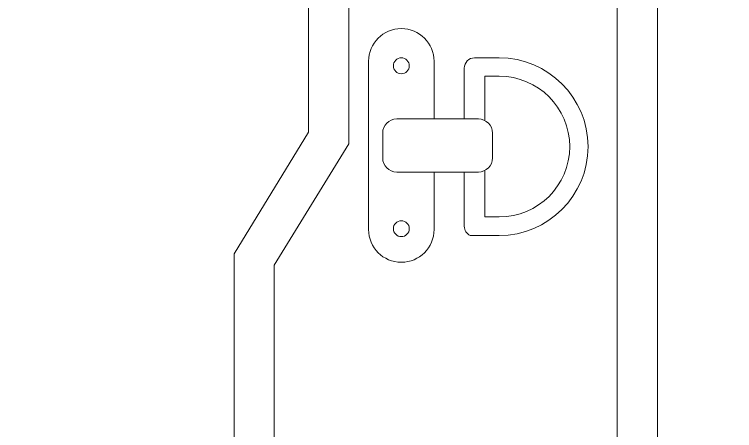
# Model space of a CAD drawing. Header units: centimetres. Extents: x -162 to 162, y -134 to 134.
# Drawn here: x 72.328 to 75.515, y -40.504 to -38.66 of the extents above; entities that cross this region are included whole.
import ezdxf

# ---------------------------------------------------------------- set-up
doc = ezdxf.new("R2010")
doc.units = ezdxf.units.CM
doc.header["$MEASUREMENT"] = 0
doc.layers.add('Capa 1', color=7, linetype='Continuous')
doc.layers.add('GUIDE', color=7, linetype='Continuous')

msp = doc.modelspace()

# ---------------------------------------------------------------- linework, layer by layer
at = {"layer": 'Capa 1', "lineweight": 9}
msp.add_open_spline([(73.29987, -30.66473), (73.29987, -30.66473), (73.29987, -33.85111), (73.29987, -33.85111), (73.29987, -33.85111), (73.62964, -34.38875), (73.62964, -34.38875), (73.62964, -34.38875), (73.62964, -39.18264), (73.62964, -39.18264), (73.62964, -39.18264), (73.29987, -39.72028), (73.29987, -39.72028), (73.29987, -39.72028), (73.29987, -42.90666), (73.29987, -42.90666), (73.29987, -42.90666), (73.62964, -43.3717), (73.62964, -43.3717), (73.62964, -43.3717), (74.8429, -43.3717), (74.8429, -43.3717), (74.8429, -43.3717), (75.17354, -42.90666), (75.17354, -42.90666), (75.17354, -42.90666), (75.17354, -39.72028), (75.17354, -39.72028), (75.17354, -39.72028), (75.17354, -33.85111), (75.17354, -33.85111), (75.17354, -33.85111), (75.17354, -30.66473), (75.17354, -30.66473), (75.17354, -30.66473), (74.8429, -30.19969), (74.8429, -30.19969), (74.8429, -30.19969), (73.62964, -30.19969), (73.62964, -30.19969), (73.62964, -30.19969), (73.29987, -30.66473), (73.29987, -30.66473)], degree=3, knots=[0, 0, 0, 0, 0.0714286, 0.0714286, 0.0714286, 0.1428571, 0.1428571, 0.1428571, 0.2142857, 0.2142857, 0.2142857, 0.2857143, 0.2857143, 0.2857143, 0.3571429, 0.3571429, 0.3571429, 0.4285714, 0.4285714, 0.4285714, 0.5, 0.5, 0.5, 0.5714286, 0.5714286, 0.5714286, 0.6428571, 0.6428571, 0.6428571, 0.7142857, 0.7142857, 0.7142857, 0.7857143, 0.7857143, 0.7857143, 0.8571429, 0.8571429, 0.8571429, 0.9285714, 0.9285714, 0.9285714, 1, 1, 1, 1], dxfattribs=at)
at = {"layer": 'Capa 1', "color": 4, "lineweight": 9}
for points, knots in [([(74.99573, -42.84984), (74.99573, -42.84984), (74.75115, -43.19391), (74.75115, -43.19391), (74.75115, -43.19391), (73.72156, -43.19391), (73.72156, -43.19391), (73.72156, -43.19391), (73.47768, -42.85002), (73.47768, -42.85002), (73.47768, -42.85002), (73.47768, -39.77053), (73.47768, -39.77053), (73.47768, -39.77053), (73.80749, -39.23289), (73.80749, -39.23289), (73.80749, -39.23289), (73.80749, -34.33854), (73.80749, -34.33854), (73.80749, -34.33854), (73.47768, -33.80091), (73.47768, -33.80091), (73.47768, -33.80091), (73.47768, -30.72133), (73.47768, -30.72133), (73.47768, -30.72133), (73.72156, -30.37752), (73.72156, -30.37752), (73.72156, -30.37752), (74.75115, -30.37752), (74.75115, -30.37752), (74.75115, -30.37752), (74.99573, -30.7215), (74.99573, -30.7215), (74.99573, -30.7215), (74.99573, -42.84984), (74.99573, -42.84984)], [0, 0, 0, 0, 0.0833333, 0.0833333, 0.0833333, 0.1666667, 0.1666667, 0.1666667, 0.25, 0.25, 0.25, 0.3333333, 0.3333333, 0.3333333, 0.4166667, 0.4166667, 0.4166667, 0.5, 0.5, 0.5, 0.5833333, 0.5833333, 0.5833333, 0.6666667, 0.6666667, 0.6666667, 0.75, 0.75, 0.75, 0.8333333, 0.8333333, 0.8333333, 0.9166667, 0.9166667, 0.9166667, 1, 1, 1, 1]), ([(74.04038, -38.72281), (74.0804, -38.72281), (74.1167, -38.73908), (74.14298, -38.76536), (74.16925, -38.79165), (74.18554, -38.82793), (74.18554, -38.86799), (74.18554, -38.86799), (74.18554, -39.1233), (74.18554, -39.1233), (74.18554, -39.1233), (74.02033, -39.1233), (74.02033, -39.1233), (73.98593, -39.1233), (73.95776, -39.15146), (73.95776, -39.18588), (73.95776, -39.18588), (73.95776, -39.29599), (73.95776, -39.29599), (73.95776, -39.33041), (73.98593, -39.35857), (74.02033, -39.35857), (74.02033, -39.35857), (74.18554, -39.35857), (74.18554, -39.35857), (74.18554, -39.35857), (74.18554, -39.61326), (74.18554, -39.61326), (74.18554, -39.69335), (74.12046, -39.75843), (74.04038, -39.75843), (74.00032, -39.75843), (73.96402, -39.74216), (73.93774, -39.71587), (73.91147, -39.6896), (73.89518, -39.6533), (73.89518, -39.61326), (73.89518, -39.61326), (73.89518, -38.86799), (73.89518, -38.86799), (73.89518, -38.78852), (73.96026, -38.72281), (74.04038, -38.72281)], [0, 0, 0, 0, 0.0714286, 0.0714286, 0.0714286, 0.1428571, 0.1428571, 0.1428571, 0.2142857, 0.2142857, 0.2142857, 0.2857143, 0.2857143, 0.2857143, 0.3571429, 0.3571429, 0.3571429, 0.4285714, 0.4285714, 0.4285714, 0.5, 0.5, 0.5, 0.5714286, 0.5714286, 0.5714286, 0.6428571, 0.6428571, 0.6428571, 0.7142857, 0.7142857, 0.7142857, 0.7857143, 0.7857143, 0.7857143, 0.8571429, 0.8571429, 0.8571429, 0.9285714, 0.9285714, 0.9285714, 1, 1, 1, 1]), ([(74.04037, -38.85251), (74.05987, -38.85251), (74.07567, -38.86832), (74.07567, -38.88782), (74.07567, -38.90732), (74.05987, -38.92312), (74.04037, -38.92312), (74.02087, -38.92312), (74.00507, -38.90732), (74.00507, -38.88782), (74.00507, -38.86832), (74.02087, -38.85251), (74.04037, -38.85251)], [0, 0, 0, 0, 0.25, 0.25, 0.25, 0.5, 0.5, 0.5, 0.75, 0.75, 0.75, 1, 1, 1, 1]), ([(74.31893, -39.12284), (74.31893, -39.12284), (74.31893, -38.89819), (74.31893, -38.89819), (74.31893, -38.87317), (74.33955, -38.85251), (74.36461, -38.85251), (74.36461, -38.85251), (74.47347, -38.85251), (74.47347, -38.85251), (74.68998, -38.85251), (74.86707, -39.02961), (74.86707, -39.24612), (74.86707, -39.46262), (74.68998, -39.63972), (74.47347, -39.63972), (74.47347, -39.63972), (74.34456, -39.63972), (74.34456, -39.63972), (74.32956, -39.6322), (74.31893, -39.61656), (74.31893, -39.59905), (74.31893, -39.59905), (74.31893, -39.35813), (74.31893, -39.35813)], [0, 0, 0, 0, 0.125, 0.125, 0.125, 0.25, 0.25, 0.25, 0.375, 0.375, 0.375, 0.5, 0.5, 0.5, 0.625, 0.625, 0.625, 0.75, 0.75, 0.75, 0.875, 0.875, 0.875, 1, 1, 1, 1]), ([(74.41029, -39.35061), (74.41029, -39.35061), (74.41029, -39.55774), (74.41029, -39.55774), (74.41029, -39.55774), (74.47347, -39.55774), (74.47347, -39.55774), (74.64556, -39.55774), (74.78574, -39.4182), (74.78574, -39.24612), (74.78574, -39.07403), (74.64556, -38.93387), (74.47347, -38.93387), (74.47347, -38.93387), (74.41029, -38.93387), (74.41029, -38.93387), (74.41029, -38.93387), (74.41029, -39.13035), (74.41029, -39.13035)], [0, 0, 0, 0, 0.1666667, 0.1666667, 0.1666667, 0.3333333, 0.3333333, 0.3333333, 0.5, 0.5, 0.5, 0.6666667, 0.6666667, 0.6666667, 0.8333333, 0.8333333, 0.8333333, 1, 1, 1, 1]), ([(74.18554, -39.1233), (74.18554, -39.1233), (74.38139, -39.1233), (74.38139, -39.1233), (74.41583, -39.1233), (74.44397, -39.15146), (74.44397, -39.18588), (74.44397, -39.18588), (74.44397, -39.29599), (74.44397, -39.29599), (74.44397, -39.33041), (74.41583, -39.35857), (74.38139, -39.35857), (74.38139, -39.35857), (74.18554, -39.35857), (74.18554, -39.35857)], [0, 0, 0, 0, 0.2, 0.2, 0.2, 0.4, 0.4, 0.4, 0.6, 0.6, 0.6, 0.8, 0.8, 0.8, 1, 1, 1, 1]), ([(74.04037, -39.57428), (74.05987, -39.57428), (74.07567, -39.59008), (74.07567, -39.60958), (74.07567, -39.62908), (74.05987, -39.64488), (74.04037, -39.64488), (74.02087, -39.64488), (74.00507, -39.62908), (74.00507, -39.60958), (74.00507, -39.59008), (74.02087, -39.57428), (74.04037, -39.57428)], [0, 0, 0, 0, 0.25, 0.25, 0.25, 0.5, 0.5, 0.5, 0.75, 0.75, 0.75, 1, 1, 1, 1])]:
    msp.add_open_spline(points, degree=3, knots=knots, dxfattribs=at)
at = {"layer": 'GUIDE', "lineweight": 9}
for points in [[(154.95614, -133.81955), (154.95614, -133.81955), (-18.51418, -133.81955), (-18.51418, -133.81955), (-18.51418, -133.81955), (-18.51418, 9.29968), (-18.51418, 9.29968), (-18.51418, 9.29968), (154.95614, 9.29968), (154.95614, 9.29968), (154.95614, 9.29968), (154.95614, -133.81955), (154.95614, -133.81955)], [(-18.43797, -133.74342), (-18.43797, -133.74342), (154.87992, -133.74342), (154.87992, -133.74342), (154.87992, -133.74342), (154.87992, 9.22355), (154.87992, 9.22355), (154.87992, 9.22355), (-18.43797, 9.22355), (-18.43797, 9.22355), (-18.43797, 9.22355), (-18.43797, -133.74342), (-18.43797, -133.74342)]]:
    msp.add_open_spline(points, degree=3, knots=[0, 0, 0, 0, 0.25, 0.25, 0.25, 0.5, 0.5, 0.5, 0.75, 0.75, 0.75, 1, 1, 1, 1], dxfattribs=at)

doc.saveas('drawing.dxf')
